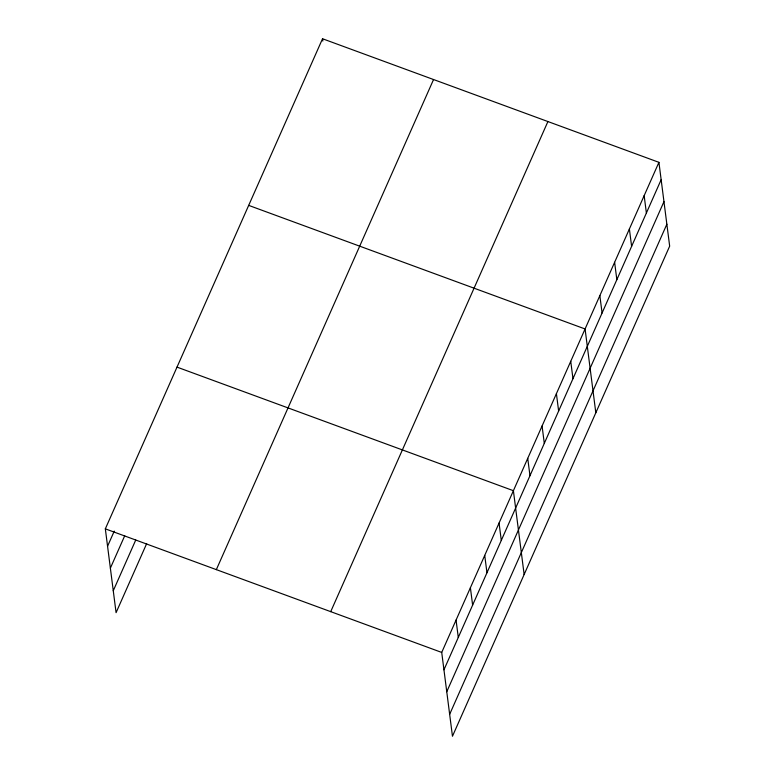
<?xml version="1.0" encoding="UTF-8"?>
<svg xmlns="http://www.w3.org/2000/svg" width="775" height="775" viewBox="0 0 775 775"><rect width="100%" height="100%" fill="white"/><g stroke="black" fill="none" stroke-linecap="round" stroke-linejoin="round"><path stroke-width="1.16" d="M146.649 543.663L116.076 612.667L105.332 528.85L322.536 38.75L658.924 162.333L669.668 246.15L452.464 736.25L441.721 652.434L658.924 162.333M107.56 546.23L114.254 531.137M110.37 568.153L124.707 535.806M113.266 590.744L135.722 540.068M216.341 569.635L433.545 79.534M330.712 611.649L547.915 121.549M443.949 669.803L661.153 179.703M446.758 691.736L663.962 201.636M449.655 714.327L666.858 224.227M248.688 205.385L585.077 328.968L595.82 412.784M177.01 367.118L513.399 490.701L524.142 574.517M105.332 528.85L441.721 652.434M644.161 195.658L646.389 213.038M629.387 228.983L631.615 246.363M614.623 262.308L616.842 279.688M599.85 295.633L602.078 313.013M570.739 361.315L572.967 378.684M556.411 393.661L558.63 411.031M542.074 426.008L544.302 443.377M527.736 458.354L529.964 475.724M499.061 523.048L501.289 540.417M484.733 555.394L486.952 572.764M470.396 587.741L472.624 605.11M456.058 620.087L458.287 637.457M322.536 38.75L322.836 41.065"/></g></svg>
